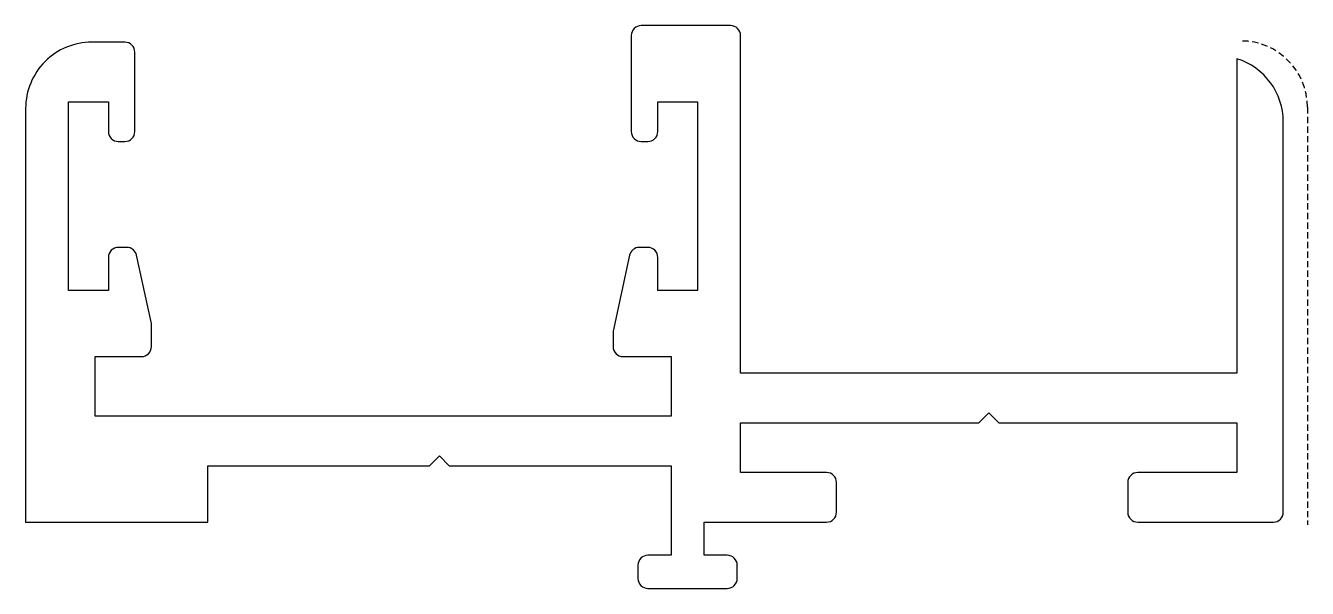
# Model space of a CAD drawing. Extents: x 652.8 to 691.5, y 538.6 to 555.6.
import ezdxf

# ---------------------------------------------------------------- set-up
doc = ezdxf.new("R2010")
doc.units = 0
doc.linetypes.add('HIDDEN', pattern=[9.525, 6.35, -3.175])
doc.layers.get('0').update_dxf_attribs({"linetype": 'CONTINUOUS'})
doc.layers.add('ANA', color=220, linetype='CONTINUOUS')

msp = doc.modelspace()

# ---------------------------------------------------------------- linework, layer by layer
at = {"color": 0, "linetype": 'HIDDEN', "ltscale": 0.03}
msp.add_line((691.486, 553.123), (691.486, 540.507), dxfattribs=at)
msp.add_arc((689.486, 553.123), 2, 0, 90, dxfattribs=at)
at = {"layer": 'ANA', "color": 0}
msp.add_lwpolyline([(656.06, 554.786, 0.414214), (655.76, 555.086), (654.76, 555.086, 0.414214), (652.76, 553.086), (652.76, 540.586), (658.26, 540.586), (658.26, 542.286), (664.96, 542.286), (665.26, 542.586), (665.56, 542.286), (672.26, 542.286), (672.26, 539.586), (671.56, 539.586, 0.414214), (671.26, 539.286), (671.26, 538.886, 0.414214), (671.56, 538.586), (673.96, 538.586, 0.414214), (674.26, 538.886), (674.26, 539.286, 0.414214), (673.96, 539.586), (673.26, 539.586), (673.26, 540.586), (676.96, 540.586, 0.414214), (677.26, 540.886), (677.26, 541.786, 0.414214), (676.96, 542.086), (674.36, 542.086), (674.36, 543.586), (681.56, 543.586), (681.86, 543.886), (682.16, 543.586), (689.36, 543.586), (689.36, 542.086), (686.36, 542.086, 0.414214), (686.06, 541.786), (686.06, 540.886, 0.414214), (686.36, 540.586), (690.46, 540.586, 0.414214), (690.76, 540.886), (690.76, 552.678, 0.327538), (689.36, 554.586), (689.36, 545.086), (674.36, 545.086), (674.36, 555.286, 0.414214), (674.06, 555.586), (671.36, 555.586, 0.414214), (671.06, 555.286), (671.06, 552.386, 0.414214), (671.36, 552.086), (671.56, 552.086, 0.414214), (671.86, 552.386), (671.86, 553.286), (673.06, 553.286), (673.06, 547.586), (671.86, 547.586), (671.86, 548.586, 0.414214), (671.56, 548.886), (671.302, 548.886, 0.352819), (671.009, 548.649), (670.51, 546.356), (670.51, 545.886, 0.414214), (670.81, 545.586), (672.26, 545.586), (672.26, 543.786), (654.86, 543.786), (654.86, 545.586), (656.26, 545.586, 0.414214), (656.56, 545.886), (656.56, 546.586), (656.111, 548.649, 0.352819), (655.818, 548.886), (655.56, 548.886, 0.414214), (655.26, 548.586), (655.26, 547.586), (654.06, 547.586), (654.06, 553.286), (655.26, 553.286), (655.26, 552.386, 0.414214), (655.56, 552.086), (655.76, 552.086, 0.414214), (656.06, 552.386)], format="xyb", close=True, dxfattribs=at)

doc.saveas('drawing.dxf')
